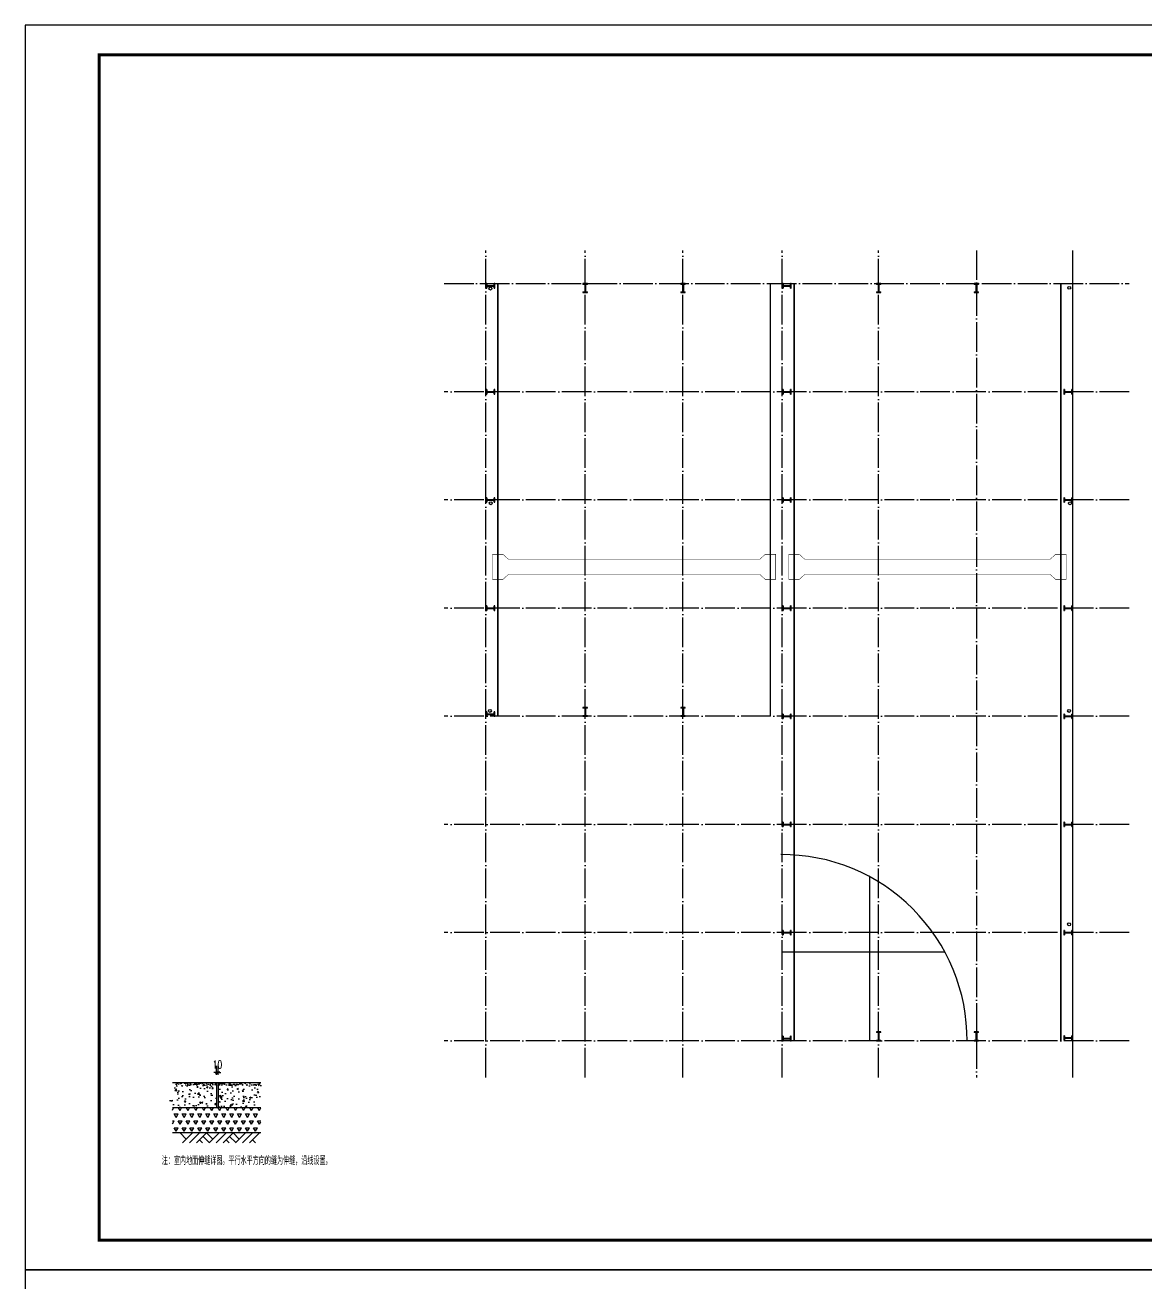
# Model space of a CAD drawing. Extents: x 1680110 to 2520911, y 137232 to 777463.
# Drawn here: x 2361418 to 2437121, y 556282 to 641232 of the extents above; entities that cross this region are included whole.
import ezdxf

# ---------------------------------------------------------------- set-up
doc = ezdxf.new("R2010")
doc.units = 0
doc.header["$LTSCALE"] = 1000
doc.header["$MEASUREMENT"] = 0
doc.linetypes.add('DASH', pattern=[0.35, 0.25, -0.1])
doc.linetypes.add('DOTE', pattern=[2.42, 2, -0.2, 0.02, -0.2])
for name, color, linetype in [('3T_BAR', 7, 'Continuous'), ('AXIS', 3, 'Continuous'), ('COLUMN', 9, 'Continuous'), ('DOTE', 1, 'Continuous'), ('PUB_TEXT', 7, 'Continuous'), ('PUB_TITLE', 4, 'Continuous'), ('WALL', 9, 'Continuous'), ('填充', 8, 'Continuous'), ('钢柱', 7, 'Continuous')]:
    doc.layers.add(name, color=color, linetype=linetype)
doc.styles.add('DIM_FONT', font='SIMPLEX', dxfattribs={"width": 0.7, "bigfont": 'GBCBIG'})
doc.styles.add('TSSD_REIN', font='Tssdeng.shx', dxfattribs={"width": 0.7, "bigfont": 'tssdchn.shx'})
doc.dimstyles.new('DIMN120', dxfattribs={"dimscale": 1.2, "dimtxt": 300, "dimasz": 100, "dimexe": 250, "dimexo": 300, "dimgap": 150, "dimtad": 1, "dimdec": 0, "dimzin": 0, "dimdsep": 46, "dimtxsty": 'DIM_FONT', "dimblk": 'ARCHTICK', "dimcen": 0.09, "dimclrt": 7, "dimazin": 2, "dimtfac": 1, "dimtdec": 0, "dimtix": 1, "dimtmove": 2, "dimatfit": 3, "dimldrblk": 'ARCHTICK', "dimfxl": 1, "dimtolj": 1, "dimtzin": 0, "dimarcsym": 0})

# ---------------------------------------------------------------- blocks, each defined once
blk = doc.blocks.new('A$C23043752')
at = {"layer": 'COLUMN'}
blk.add_hatch(color=256, dxfattribs=at).paths.add_polyline_path([(0, 600), (0, 550), (125, 550), (125, 50), (0, 50), (0, 0), (300, 0), (300, 50), (175, 50), (175, 550), (300, 550), (300, 600)])
for p, q in [((0, 600), (0, 550)), ((300, 600), (0, 600)), ((125, 550), (0, 550)), ((0, 50), (125, 50)), ((0, 50), (0, 0)), ((0, 0), (300, 0)), ((125, 550), (125, 50)), ((175, 550), (175, 50)), ((300, 550), (175, 550)), ((175, 50), (300, 50)), ((300, 550), (300, 600)), ((300, 0), (300, 50))]:
    blk.add_line(p, q, dxfattribs=at)
blk = doc.blocks.new('A$C2E6C69CD')
at = {"layer": 'COLUMN', "xscale": -1, "rotation": 359.9999999999998}
blk.add_blockref('A$C23043752', (300, 0), dxfattribs=at)
blk.add_blockref('A$C23043752', (300, 0), dxfattribs=at)
blk = doc.blocks.new('A$C6F9B7E11')
blk.add_blockref('A$C2E6C69CD', (0, 0))
blk = doc.blocks.new('_ArchTick')
at = {"color": 0, "linetype": 'ByBlock', "const_width": 0.4}
blk.add_lwpolyline([(-0.5, -0.5), (0.5, 0.5)], dxfattribs=at)
blk = doc.blocks.new('*D24')
at = {"layer": 'AXIS', "color": 0, "lineweight": -2, "transparency": 16777216}
for p, q in [((897319, 100412), (897199, 100412)), ((897319, 100309), (897319, 100712)), ((897319, 100412), (897394, 100412)), ((897394, 100309), (897394, 100712)), ((897394, 100412), (897514, 100412))]:
    blk.add_line(p, q, dxfattribs=at)
at = {"layer": 'Defpoints', "color": 0, "transparency": 16777216}
for p in [(897394, 100412), (897319, 99949), (897394, 99949)]:
    blk.add_point(p, dxfattribs=at)
at = {"layer": 'AXIS', "color": 0, "lineweight": -2, "transparency": 16777216, "xscale": 120, "yscale": 120, "zscale": 120}
blk.add_blockref('_ArchTick', (897319, 100412), dxfattribs=at)
at = {"layer": 'AXIS', "color": 0, "lineweight": -2, "transparency": 16777216, "xscale": 120, "yscale": 120, "zscale": 120, "rotation": 180}
blk.add_blockref('_ArchTick', (897394, 100412), dxfattribs=at)
at = {"layer": 'AXIS', "color": 7, "transparency": 16777216, "insert": (897356, 100772), "char_height": 360, "attachment_point": 5, "style": 'DIM_FONT'}
blk.add_mtext('\\A1;10', dxfattribs=at)
blk = doc.blocks.new('42ds')
at = {"layer": '填充'}
h = blk.add_hatch(dxfattribs=at)
h.set_pattern_fill('AR-CONC', color=256, scale=3.75, style=0)
h.set_pattern_definition([(50, (1082614.6, 922460.9), (683.1925, -59.77157), [71.4375, -785.8125]), (355, (1082614.6, 922460.9), (-132.1606, 716.4624), [57.15, -628.65]), (100.451, (1082671.55, 922455.9), (551.0344, 656.6876), [60.7125, -667.8375]), (46.1842, (1082614.6, 922651.4), (1016.5464, -157.6587), [107.1563, -1178.7188]), (96.6356, (1082699.3, 922638.3), (890.2659, 927.8458), [91.0687, -1001.7562]), (351.184, (1082614.6, 922651.4), (890.2673, 927.8442), [85.725, -942.975]), (21, (1082709.87, 922603.77), (568.5558, -383.4957), [71.4375, -785.8125]), (326, (1082709.9, 922603.8), (231.7576, 690.7049), [57.15, -628.65]), (71.4514, (1082757.25, 922571.8), (800.31184, 307.2107), [60.7125, -667.8375]), (37.5, (1082614.62, 922460.9), (11.58226, 317.081396), [0, -621.03, 0, -638.175, 0, -631.03125]), (7.5, (1082614.62, 922460.9), (250.57373, 375.67716), [0, -363.855, 0, -606.7425, 0, -240.50625]), (327.5, (1082402.21, 922460.9), (508.46473, -21.48279), [0, -238.125, 0, -742.95, 0, -985.8375]), (317.5, (1082306.96, 922460.9), (555.48443, 95.34934), [0, -309.5625, 0, -493.395, 0, -700.0875])])
h.paths.add_polyline_path([(897394, 99836.9), (897394, 98824.4), (899311.4, 98824.4), (899311.4, 99124.8), (899137.1, 99124.8), (899487.1, 99342.3), (899311.4, 99342.3), (899311.4, 99836.9)])
h.paths.add_polyline_path([(895326.5, 99836.9), (895326.5, 99342.3), (895502.2, 99342.3), (895152.2, 99124.8), (895326.5, 99124.8), (895326.5, 98824.4), (897319, 98824.4), (897319, 99836.9)])
h = blk.add_hatch(dxfattribs=at)
h.set_pattern_fill('AR-CONC', color=256, scale=1.5, style=0)
h.set_pattern_definition([(50, (738383.42, 145583.34), (273.277, -23.90863), [28.575, -314.325]), (355, (738383.42, 145583.34), (-52.86424, 286.58496), [22.86, -251.46]), (100.451, (738406.2, 145581.35), (220.41375, 262.67503), [24.285, -267.135]), (46.1842, (738383.42, 145659.54), (406.61856, -63.0635), [42.8625, -471.4875]), (96.6356, (738417.3, 145654.3), (356.10635, 371.1383), [36.4275, -400.7025]), (351.184, (738383.42, 145659.54), (356.1069, 371.1377), [34.29, -377.19]), (21, (738421.52, 145640.5), (227.42232, -153.39828), [28.575, -314.325]), (326, (738421.52, 145640.5), (92.70304, 276.28195), [22.86, -251.46]), (71.4514, (738440.47, 145627.7), (320.12474, 122.8843), [24.285, -267.135]), (37.5, (738383.42, 145583.34), (4.632905, 126.83256), [0, -248.412, 0, -255.27, 0, -252.4125]), (7.5, (738383.42, 145583.34), (100.22949, 150.27086), [0, -145.542, 0, -242.697, 0, -96.2025]), (327.5, (738298.46, 145583.34), (203.38589, -8.593116), [0, -95.25, 0, -297.18, 0, -394.335]), (317.5, (738260.36, 145583.34), (222.19377, 38.13974), [0, -123.825, 0, -197.358, 0, -280.035])])
h.paths.add_polyline_path([(895326.5, 99949.4), (895326.5, 99836.9), (897319, 99836.9), (897319, 99949.4)])
h.paths.add_polyline_path([(899311.4, 99836.9), (899311.4, 99949.4), (897394, 99949.4), (897394, 99836.9)])
h = blk.add_hatch(dxfattribs=at)
h.set_pattern_fill('TRIANG', color=256, scale=37.5, style=0)
h.set_pattern_definition([(60, (1082614.62, 922460.9), (-178.59369, 309.33341), [178.59375, -178.59375]), (120, (1082614.62, 922460.9), (-357.18744, 4e-05), [178.59375, -178.59375]), (0, (1082525.32, 922615.56), (178.59375, 309.33337), [178.59375, -178.59375])])
h.paths.add_polyline_path([(895326.5, 98824.4), (895326.5, 97699.4), (897503, 97699.4), (899311.4, 97699.4), (899311.4, 98824.4)])
blk.add_line((899311.4, 97699.4), (895326.5, 97699.4))
at = {"layer": 'WALL'}
for p, q in [((899311.4, 99949.4), (895326.5, 99949.4)), ((897319, 99836.9), (897319, 98824.4)), ((897394, 99836.9), (897394, 98824.4)), ((899311.4, 98824.4), (895326.5, 98824.4))]:
    blk.add_line(p, q, dxfattribs=at)
at = {"layer": '填充'}
for p, q in [((897319, 99836.9), (897319, 99949.4)), ((897394, 99836.9), (897394, 99949.4)), ((895671.8, 97699.4), (895953.1, 97418.1)), ((895784.3, 97249.4), (896234.3, 97699.4)), ((896099.3, 97249.4), (896549.3, 97699.4)), ((896414.3, 97249.4), (896864.3, 97699.4)), ((896706.8, 97541.9), (896988.1, 97260.6)), ((896864.3, 97699.4), (897145.6, 97418.1)), ((896976.8, 97249.4), (897426.8, 97699.4)), ((897291.8, 97249.4), (897741.8, 97699.4)), ((897606.8, 97249.4), (898056.8, 97699.4)), ((897899.3, 97541.9), (898180.6, 97260.6)), ((898056.8, 97699.4), (898338.1, 97418.1)), ((898169.3, 97249.4), (898619.3, 97699.4)), ((898484.3, 97249.4), (898934.3, 97699.4)), ((898799.3, 97249.4), (899249.3, 97699.4)), ((896549.3, 97384.4), (896684.3, 97249.4)), ((897741.8, 97384.4), (897876.8, 97249.4)), ((898934.3, 97384.4), (899069.3, 97249.4))]:
    blk.add_line(p, q, dxfattribs=at)
at = {"layer": 'PUB_TEXT', "style": 'TSSD_REIN', "width": 0.6}
blk.add_text('注：室内地面伸缝详图。平行水平方向的缝为伸缝，沿线设置。', height=350, dxfattribs=at).set_placement((894849.2, 96263.2))
at = {"layer": 'AXIS'}
dim = blk.add_aligned_dim(p1=(897319, 99949.4), p2=(897394, 99949.4), distance=462.1, text='10', dimstyle='DIMN120', dxfattribs=at)
dim.commit()
dim.dimension.update_dxf_attribs({"geometry": '*D24', "text_midpoint": (897356.5, 100771.5)})

msp = doc.modelspace()

# ---------------------------------------------------------------- linework, layer by layer
at = {"color": 252}
for p, q in [((2418420.3, 572688), (2418420.3, 583721.4)), ((2412520.3, 578688), (2423453.7, 578688))]:
    msp.add_line(p, q, dxfattribs=at)
at = {"linetype": 'DASH', "const_width": 100}
for points in [[(2393316, 623788), (2393316, 594588)], [(2411716, 623788), (2411716, 594588)], [(2413316, 623788), (2413316, 572688)], [(2431316, 623788), (2431316, 572688)]]:
    msp.add_lwpolyline(points, dxfattribs=at)
for centre in [(2392821.6, 623453.1), (2431882, 623505.2), (2392844.3, 608967.6), (2431937.5, 608967.6), (2392782.7, 594952.6), (2431875.8, 594952.6), (2431875.8, 580547.5)]:
    msp.add_circle(centre, 100)
at = {"layer": '3T_BAR', "const_width": 28.8}
for points in [[(2402416, 605198.6), (2394016.8, 605198.6), (2393669.7, 605516.5), (2392962.2, 605516.5), (2392962.2, 603830.8), (2393669.7, 603830.8), (2394016.8, 604148.7), (2402416, 604148.7)], [(2402416, 605198.6), (2411015.2, 605198.6), (2411362.2, 605516.5), (2412069.7, 605516.5), (2412069.7, 603830.8), (2411362.2, 603830.8), (2411015.2, 604148.7), (2402416, 604148.7)], [(2422416, 605198.6), (2414016.8, 605198.6), (2413669.7, 605516.5), (2412962.2, 605516.5), (2412962.2, 603830.8), (2413669.7, 603830.8), (2414016.8, 604148.7), (2422416, 604148.7)], [(2422216, 605198.6), (2430615.2, 605198.6), (2430962.2, 605516.5), (2431669.7, 605516.5), (2431669.7, 603830.8), (2430962.2, 603830.8), (2430615.2, 604148.7), (2422216, 604148.7)]]:
    msp.add_lwpolyline(points, dxfattribs=at)
at = {"layer": 'DOTE', "color": 25, "linetype": 'DOTE'}
for p, q in [((2392516, 570212), (2392516, 626033.9)), ((2399216, 570212), (2399216, 626033.9)), ((2405816, 570212), (2405816, 626033.9)), ((2412516, 570212), (2412516, 626033.9)), ((2419016, 570212), (2419016, 626033.9)), ((2425616, 626033.9), (2425616, 570212)), ((2389688.4, 623788), (2435933.4, 623788)), ((2435933.4, 616488), (2389688.4, 616488)), ((2435933.4, 609188), (2389688.4, 609188)), ((2435933.4, 601888), (2389688.4, 601888)), ((2435933.4, 594588), (2389688.4, 594588)), ((2435933.4, 587288), (2389688.4, 587288)), ((2435933.4, 579988), (2389688.4, 579988)), ((2435933.4, 572688), (2389688.4, 572688))]:
    msp.add_line(p, q, dxfattribs=at)
at = {"layer": 'DOTE', "color": 25}
msp.add_line((2432116, 626033.9), (2432116, 570212), dxfattribs=at)
at = {"layer": 'DOTE', "color": 252, "linetype": 'ByBlock'}
msp.add_arc((2412475.5, 572742.9), 12515.1, 359.611551, 90.252749, dxfattribs=at)
at = {"layer": 'PUB_TITLE'}
for points in [[(2361418.2, 557232.4), (2480218.2, 557232.4), (2480218.2, 641232.4), (2361418.2, 641232.4)], [(2361418.2, 473232.4), (2480218.2, 473232.4), (2480218.2, 557232.4), (2361418.2, 557232.4)]]:
    msp.add_lwpolyline(points, close=True, dxfattribs=at)
at = {"layer": 'PUB_TITLE', "const_width": 200}
msp.add_lwpolyline([(2366418.2, 559232.4), (2478218.2, 559232.4), (2478218.2, 639232.4), (2366418.2, 639232.4)], close=True, dxfattribs=at)

# ---------------------------------------------------------------- block references
at = {"xscale": 1.5, "yscale": 1.5, "zscale": 1.5}
msp.add_blockref('42ds', (1028361.8, 419921.1), dxfattribs=at)
at = {"layer": '钢柱', "ltscale": 1000, "xscale": -1, "rotation": 90}
for p in [(2393116, 623788), (2413116, 623788), (2393116, 616638), (2413116, 616638), (2432116, 616638), (2393116, 609338), (2413116, 609338), (2432116, 609338), (2393116, 602038), (2413116, 602038), (2432116, 602038), (2393116, 594888), (2413116, 594738), (2432116, 594738), (2413116, 587438), (2432116, 587438), (2413116, 580138), (2432116, 580138), (2413116, 572988), (2432116, 573028)]:
    msp.add_blockref('A$C6F9B7E11', p, dxfattribs=at)
at = {"layer": '钢柱', "ltscale": 1000, "xscale": -1}
for p in [(2399366, 623188), (2405966, 623188), (2419166, 623188), (2425766, 623188), (2399366, 594588), (2405966, 594588), (2419166, 572688), (2425766, 572688)]:
    msp.add_blockref('A$C6F9B7E11', p, dxfattribs=at)

doc.saveas('drawing.dxf')
